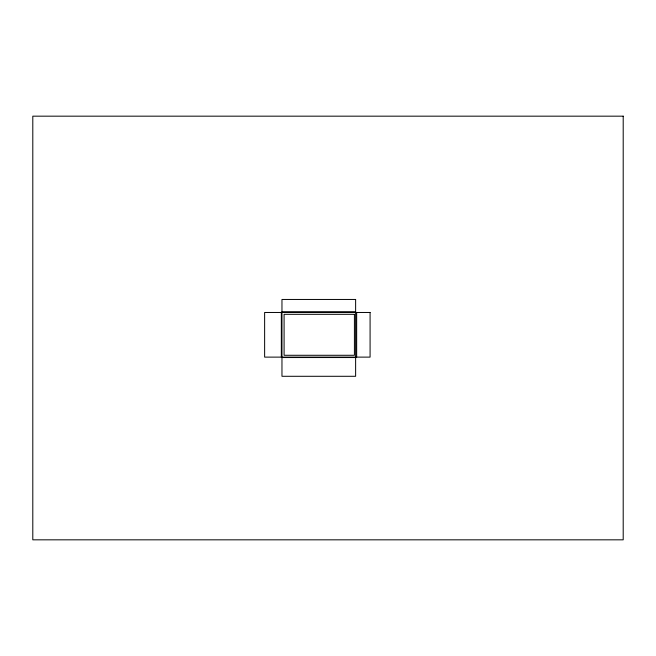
<?xml version="1.0" encoding="UTF-8"?>
<svg xmlns="http://www.w3.org/2000/svg" width="656" height="656" viewBox="0 0 656 656"><rect width="100%" height="100%" fill="white"/><g stroke="black" fill="none" stroke-linecap="round" stroke-linejoin="round"><path stroke-width="0.98" d="M281.965 311.731L355.626 311.731M281.965 357.545L355.626 357.545M356.659 312.469L356.659 357.118M281.334 312.469L281.334 357.118M623.2 116.169L32.8 116.169L32.8 539.831L623.2 539.831L623.2 116.169M355.626 299.456L281.965 299.456L281.965 376.29L355.626 376.29L355.626 299.456M370.082 312.469L264.63 312.469L264.63 357.118L370.082 357.118L370.082 312.469M354.42 314.314L284.089 314.314L284.089 355.281L354.42 355.281L354.42 314.314"/></g></svg>
